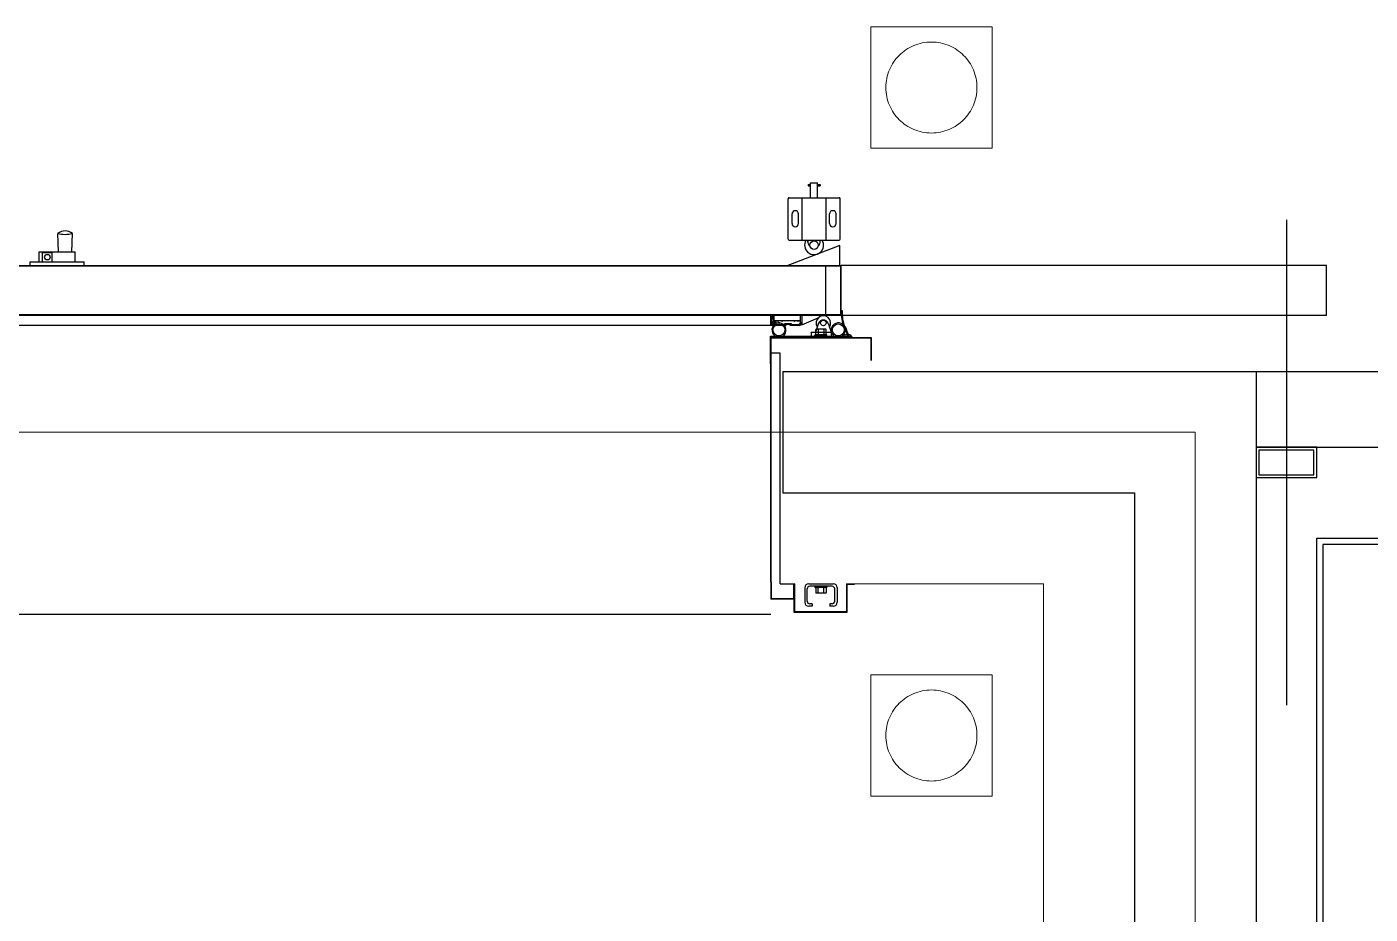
# Model space of a CAD drawing. Header units: millimetres. Extents: x 8456 to 190005487, y 619 to 455456909.
# Drawn here: x 203666.8 to 204007.5, y 156622.1 to 156847.3 of the extents above; entities that cross this region are included whole.
import ezdxf

# ---------------------------------------------------------------- set-up
doc = ezdxf.new("R2010")
doc.units = ezdxf.units.MM
doc.header["$LTSCALE"] = 400
doc.header["$MEASUREMENT"] = 0
for name, pattern in [('CEN', [62, 60, -1, 0, -1]), ('XR-평면도$0$CEN', [62, 60, -1, 0, -1]), ('XR-평면도$0$DIVIDE', [1.25, 0.5, -0.25, 0, -0.25, 0, -0.25]), ('XR-평면도$0$HID', [2, 1.1, -0.9])]:
    doc.linetypes.add(name, pattern=pattern)
doc.layers.get('0').update_dxf_attribs({"linetype": 'CONTINUOUS'})
for name, color, linetype in [('CEN', 1, 'CEN'), ('석고보드', 4, 'CONTINUOUS'), ('저온단열', 160, 'CONTINUOUS'), ('판넬', 4, 'CONTINUOUS')]:
    doc.layers.add(name, color=color, linetype=linetype)
for name, color, linetype, lineweight in [('XR-평면도$0$A-CNTL', 1, 'XR-평면도$0$CEN', 15), ('XR-평면도$0$A-DWXM-DOOR', 4, 'CONTINUOUS', 25), ('XR-평면도$0$A-FFXM-FURN1', 8, 'XR-평면도$0$HID', 18), ('XR-평면도$0$A-WAXM-BLOC', 3, 'CONTINUOUS', 25), ('XR-평면도$0$A-XXXX-INSL2', 8, 'CONTINUOUS', 18)]:
    doc.layers.add(name, color=color, linetype=linetype, lineweight=lineweight)

# ---------------------------------------------------------------- blocks, each defined once
blk = doc.blocks.new('A$C2DB436D3')
at = {"layer": 'CEN', "color": 8}
blk.add_line((17724.54, 18654.55, 2515.73), (17724.54, 18478.55, 2515.73), dxfattribs=at)
at = {"layer": 'XR-평면도$0$A-CNTL', "color": 8}
for q in [(16723.54, 18577.55, 2515.73), (17691.54, 17785.55, 2515.73)]:
    blk.add_line((17691.54, 18577.55, 2515.73), q, dxfattribs=at)
at = {"layer": 'XR-평면도$0$A-DWXM-DOOR', "color": 8}
for p, q in [((17551.21, 18667.39, 2515.73), (17552.11, 18667.39, 2515.73)), ((17551.21, 18667.39, 2515.73), (17551.21, 18666.84, 2515.73)), ((17551.21, 18666.84, 2515.73), (17552.11, 18666.84, 2515.73)), ((17552.11, 18662.56, 2515.73), (17552.11, 18667.99, 2515.73)), ((17552.11, 18667.99, 2515.73), (17554.65, 18667.99, 2515.73)), ((17554.65, 18662.56, 2515.73), (17554.65, 18667.99, 2515.73)), ((17554.65, 18667.39, 2515.73), (17555.55, 18667.39, 2515.73)), ((17554.65, 18666.84, 2515.73), (17555.55, 18666.84, 2515.73)), ((17555.55, 18667.39, 2515.73), (17555.55, 18666.84, 2515.73)), ((17543.96, 18648.76, 2515.73), (17543.96, 18662.2, 2515.73)), ((17544.32, 18662.56, 2515.73), (17562.44, 18662.56, 2515.73)), ((17549.03, 18648.76, 2515.73), (17549.03, 18662.56, 2515.73)), ((17557.73, 18648.76, 2515.73), (17557.73, 18662.56, 2515.73)), ((17562.8, 18648.76, 2515.73), (17562.8, 18662.2, 2515.73)), ((17545.41, 18653.23, 2515.73), (17545.41, 18656.67, 2515.73)), ((17547.76, 18653.23, 2515.73), (17547.76, 18656.67, 2515.73)), ((17558.99, 18653.23, 2515.73), (17558.99, 18656.67, 2515.73)), ((17561.35, 18653.23, 2515.73), (17561.35, 18656.67, 2515.73)), ((17279.54, 18642.91, 2515.73), (17279.36, 18649.61, 2515.73)), ((17284.43, 18642.91, 2515.73), (17284.61, 18649.61, 2515.73)), ((17543.96, 18647.53, 2515.73), (17543.96, 18648.76, 2515.73)), ((17549.03, 18647.16, 2515.73), (17549.03, 18648.76, 2515.73)), ((17557.73, 18647.16, 2515.73), (17557.73, 18648.76, 2515.73)), ((17562.8, 18647.53, 2515.73), (17562.8, 18648.76, 2515.73)), ((17562.7, 18645.26, 2515.73), (17543.86, 18638.02, 2515.73)), ((17544.32, 18647.16, 2515.73), (17562.44, 18647.16, 2515.73)), ((17551.12, 18646.49, 2515.73), (17551.12, 18647.16, 2515.73)), ((17555.64, 18646.49, 2515.73), (17555.64, 18647.16, 2515.73)), ((17562.7, 18638.02, 2515.73), (17562.7, 18645.26, 2515.73)), ((17269.3, 18638.02, 2515.73), (17269.3, 18639.29, 2515.73)), ((17269.3, 18639.29, 2515.73), (17288.86, 18639.29, 2515.73)), ((17272.56, 18642.91, 2515.73), (17285.6, 18642.91, 2515.73)), ((17272.56, 18639.29, 2515.73), (17272.56, 18642.91, 2515.73)), ((17273.83, 18639.29, 2515.73), (17273.83, 18642.73, 2515.73)), ((17273.83, 18642.73, 2515.73), (17277.27, 18642.73, 2515.73)), ((17277.27, 18639.29, 2515.73), (17277.27, 18642.73, 2515.73)), ((17285.6, 18639.29, 2515.73), (17285.6, 18642.91, 2515.73)), ((17288.86, 18638.02, 2515.73), (17288.86, 18639.29, 2515.73)), ((17207.57, 18638.02, 2515.73), (17563.24, 18638.02, 2515.73)), ((17207.72, 18637.87, 2515.73), (17563.24, 18637.87, 2515.73)), ((17334.8, 18637.87, 2515.73), (17334.8, 18637.7, 2515.73)), ((17557.66, 18620.05, 2515.73), (17557.66, 18637.87, 2515.73)), ((17563.09, 18620.05, 2515.73), (17563.09, 18638.02, 2515.73)), ((17563.24, 18619.9, 2515.73), (17563.24, 18638.02, 2515.73)), ((17739.06, 18638.02, 2515.73), (17563.24, 18638.02, 2515.73)), ((17739.06, 18619.9, 2515.73), (17739.06, 18638.02, 2515.73)), ((17563.09, 18620.05, 2515.73), (17241.74, 18620.05, 2515.73)), ((17563.24, 18619.9, 2515.73), (17241.74, 18619.9, 2515.73)), ((17537.68, 18616.19, 2515.73), (17537.68, 18619.86, 2515.73)), ((17537.68, 18619.86, 2515.73), (17538.71, 18619.86, 2515.73)), ((17538.43, 18619.5, 2515.73), (17537.99, 18619.5, 2515.73)), ((17537.99, 18619.5, 2515.73), (17537.99, 18616.55, 2515.73)), ((17538.03, 18616.59, 2515.73), (17538.03, 18619.49, 2515.73)), ((17538.03, 18619.49, 2515.73), (17538.39, 18619.49, 2515.73)), ((17538.39, 18619.49, 2515.73), (17538.39, 18618.59, 2515.73)), ((17538.43, 18619.3, 2515.73), (17538.43, 18619.5, 2515.73)), ((17538.71, 18619.86, 2515.73), (17538.71, 18619.3, 2515.73)), ((17538.93, 18618.04, 2515.73), (17538.93, 18619.9, 2515.73)), ((17548.53, 18617.5, 2515.73), (17548.53, 18619.9, 2515.73)), ((17548.9, 18619.9, 2515.73), (17548.9, 18617.14, 2515.73)), ((17563.25, 18621.72, 2515.73), (17563.59, 18621.72, 2515.73)), ((17563.59, 18621.72, 2515.73), (17563.59, 18619.9, 2515.73)), ((17739.06, 18619.9, 2515.73), (17563.61, 18619.9, 2515.73)), ((17279.54, 18616.27, 2515.73), (17215.72, 18616.28, 2515.73)), ((17537.68, 18616.26, 2515.73), (17279.54, 18616.27, 2515.73)), ((17538.9, 18616.19, 2515.73), (17537.68, 18616.19, 2515.73)), ((17537.99, 18616.55, 2515.73), (17538.43, 18616.55, 2515.73)), ((17538.39, 18616.59, 2515.73), (17538.03, 18616.59, 2515.73)), ((17539.12, 18617.68, 2515.73), (17538.39, 18617.68, 2515.73)), ((17538.39, 18617.68, 2515.73), (17538.39, 18616.59, 2515.73)), ((17538.71, 18619.3, 2515.73), (17538.43, 18619.3, 2515.73)), ((17538.49, 18617.24, 2515.73), (17538.43, 18616.55, 2515.73)), ((17538.49, 18617.24, 2515.73), (17538.85, 18617.24, 2515.73)), ((17538.85, 18617.24, 2515.73), (17538.9, 18616.55, 2515.73)), ((17538.9, 18616.19, 2515.73), (17538.9, 18616.55, 2515.73)), ((17538.93, 18618.05, 2515.73), (17548.53, 18618.05, 2515.73)), ((17538.93, 18618.04, 2515.73), (17539.48, 18618.04, 2515.73)), ((17539.12, 18616.23, 2515.73), (17539.12, 18617.68, 2515.73)), ((17543.1, 18616.23, 2515.73), (17539.12, 18616.23, 2515.73)), ((17539.48, 18618.04, 2515.73), (17539.48, 18616.59, 2515.73)), ((17539.48, 18616.59, 2515.73), (17542.74, 18616.59, 2515.73)), ((17542.74, 18616.96, 2515.73), (17545.09, 18616.96, 2515.73)), ((17542.74, 18616.59, 2515.73), (17542.74, 18616.96, 2515.73)), ((17544.73, 18616.59, 2515.73), (17543.1, 18616.59, 2515.73)), ((17543.1, 18616.59, 2515.73), (17543.1, 18616.23, 2515.73)), ((17544.73, 18616.23, 2515.73), (17544.73, 18616.59, 2515.73)), ((17547.99, 18616.23, 2515.73), (17544.73, 18616.23, 2515.73)), ((17545.09, 18616.96, 2515.73), (17545.09, 18616.59, 2515.73)), ((17545.09, 18616.59, 2515.73), (17547.63, 18616.59, 2515.73)), ((17548.9, 18616.42, 2515.73), (17554.92, 18618.98, 2515.73)), ((17548.9, 18617.14, 2515.73), (17548.9, 18616.42, 2515.73)), ((17555.02, 18617.1, 2515.73), (17553.93, 18613.85, 2515.73)), ((17553.98, 18612.86, 2515.73), (17553.98, 18614.67, 2515.73)), ((17557.6, 18614.85, 2515.73), (17554.16, 18614.85, 2515.73)), ((17554.89, 18614.67, 2515.73), (17554.89, 18612.86, 2515.73)), ((17556.88, 18614.67, 2515.73), (17556.88, 18612.86, 2515.73)), ((17557.78, 18612.86, 2515.73), (17557.78, 18614.67, 2515.73)), ((17558.46, 18617.1, 2515.73), (17559.55, 18613.85, 2515.73)), ((17537.54, 18612.41, 2515.73), (17539.29, 18612.41, 2515.73)), ((17537.54, 18611.81, 2515.73), (17537.54, 18612.41, 2515.73)), ((17537.54, 18602.44, 2515.73), (17537.54, 18611.81, 2515.73)), ((17537.68, 18611.81, 2515.73), (17537.68, 18612.26, 2515.73)), ((17537.68, 18612.26, 2515.73), (17539.5, 18612.26, 2515.73)), ((17537.68, 18612.21, 2515.73), (17545.11, 18612.21, 2515.73)), ((17537.68, 18612.15, 2515.73), (17545.11, 18612.15, 2515.73)), ((17537.68, 18612.1, 2515.73), (17545.11, 18612.1, 2515.73)), ((17537.68, 18612.04, 2515.73), (17545.11, 18612.04, 2515.73)), ((17537.68, 18611.99, 2515.73), (17545.11, 18611.99, 2515.73)), ((17537.68, 18611.93, 2515.73), (17545.11, 18611.93, 2515.73)), ((17537.68, 18611.88, 2515.73), (17545.11, 18611.88, 2515.73)), ((17537.68, 18611.83, 2515.73), (17545.11, 18611.83, 2515.73)), ((17537.68, 18523.24, 2515.73), (17537.68, 18611.81, 2515.73)), ((17545.11, 18611.81, 2515.73), (17537.68, 18611.81, 2515.73)), ((17574.2, 18611.81, 2515.73), (17537.68, 18611.81, 2515.73)), ((17537.83, 18523.24, 2515.73), (17537.83, 18611.66, 2515.73)), ((17574.06, 18611.66, 2515.73), (17537.83, 18611.66, 2515.73)), ((17539.29, 18612.41, 2515.73), (17539.29, 18612.26, 2515.73)), ((17541.85, 18612.26, 2515.73), (17545.11, 18612.26, 2515.73)), ((17541.88, 18612.26, 2515.73), (17560.94, 18612.26, 2515.73)), ((17542.4, 18612.41, 2515.73), (17560.4, 18612.41, 2515.73)), ((17542.4, 18612.41, 2515.73), (17542.4, 18612.26, 2515.73)), ((17545.11, 18612.26, 2515.73), (17545.11, 18611.81, 2515.73)), ((17552.3, 18613.85, 2515.73), (17559.55, 18613.85, 2515.73)), ((17552.3, 18613.85, 2515.73), (17552.3, 18612.41, 2515.73)), ((17553.71, 18612.41, 2515.73), (17553.71, 18612.68, 2515.73)), ((17558.06, 18612.59, 2515.73), (17553.71, 18612.59, 2515.73)), ((17557.87, 18612.86, 2515.73), (17553.89, 18612.86, 2515.73)), ((17564.36, 18612.27, 2515.73), (17557.72, 18612.26, 2515.73)), ((17560.98, 18612.26, 2515.73), (17557.72, 18612.26, 2515.73)), ((17557.72, 18612.26, 2515.73), (17557.72, 18611.81, 2515.73)), ((17564.37, 18612.22, 2515.73), (17557.72, 18612.2, 2515.73)), ((17564.37, 18612.16, 2515.73), (17557.72, 18612.15, 2515.73)), ((17564.37, 18612.11, 2515.73), (17557.72, 18612.1, 2515.73)), ((17564.37, 18612.05, 2515.73), (17557.72, 18612.04, 2515.73)), ((17564.37, 18612, 2515.73), (17557.72, 18611.99, 2515.73)), ((17564.37, 18611.95, 2515.73), (17557.72, 18611.93, 2515.73)), ((17564.37, 18611.89, 2515.73), (17557.72, 18611.88, 2515.73)), ((17565.14, 18611.84, 2515.73), (17557.72, 18611.82, 2515.73)), ((17558.06, 18612.41, 2515.73), (17558.06, 18612.68, 2515.73)), ((17559.55, 18613.85, 2515.73), (17559.55, 18612.41, 2515.73)), ((17560.4, 18612.41, 2515.73), (17560.4, 18612.26, 2515.73)), ((17565.14, 18612.26, 2515.73), (17563.33, 18612.26, 2515.73)), ((17564.49, 18612.84, 2515.73), (17563.47, 18612.27, 2515.73)), ((17564.36, 18612.27, 2515.73), (17563.47, 18612.27, 2515.73)), ((17565.14, 18612, 2515.73), (17564.36, 18612, 2515.73)), ((17565.14, 18611.94, 2515.73), (17564.36, 18611.95, 2515.73)), ((17565.14, 18611.89, 2515.73), (17564.36, 18611.89, 2515.73)), ((17565.69, 18612.27, 2515.73), (17564.36, 18612.27, 2515.73)), ((17565.69, 18612.27, 2515.73), (17564.36, 18612.27, 2515.73)), ((17565.14, 18612.22, 2515.73), (17564.36, 18612.22, 2515.73)), ((17565.14, 18612.16, 2515.73), (17564.36, 18612.16, 2515.73)), ((17565.14, 18612.11, 2515.73), (17564.36, 18612.11, 2515.73)), ((17565.14, 18612.05, 2515.73), (17564.36, 18612.05, 2515.73)), ((17565.53, 18612.84, 2515.73), (17564.49, 18612.84, 2515.73)), ((17565.14, 18612.26, 2515.73), (17565.14, 18611.81, 2515.73)), ((17565.8, 18611.8, 2515.73), (17566.09, 18611.94, 2515.73)), ((17566.47, 18612.84, 2515.73), (17565.86, 18612.84, 2515.73)), ((17566.58, 18612.27, 2515.73), (17566.02, 18612.27, 2515.73)), ((17566.58, 18612.27, 2515.73), (17566.02, 18612.27, 2515.73)), ((17566.47, 18612.84, 2515.73), (17567.15, 18611.82, 2515.73)), ((17566.58, 18612.27, 2515.73), (17566.58, 18611.81, 2515.73)), ((17574.06, 18603.51, 2515.73), (17574.06, 18611.66, 2515.73)), ((17574.2, 18603.51, 2515.73), (17574.2, 18611.81, 2515.73)), ((17541.09, 18606.23, 2515.73), (17537.83, 18606.23, 2515.73)), ((17541.09, 18522.55, 2515.73), (17541.09, 18606.23, 2515.73)), ((17537.54, 18602.44, 2515.73), (17537.68, 18602.44, 2515.73)), ((17541.09, 18522.55, 2515.73), (17541.09, 18603.51, 2515.73)), ((17537.68, 18523.24, 2515.73), (17537.68, 18516.97, 2515.73)), ((17537.83, 18523.24, 2515.73), (17537.83, 18517.12, 2515.73)), ((17541.09, 18522.55, 2515.73), (17546.4, 18522.55, 2515.73)), ((17543.51, 18522.37, 2515.73), (17543.51, 18522.55, 2515.73)), ((17546.22, 18522.37, 2515.73), (17543.51, 18522.37, 2515.73)), ((17545.98, 18522.37, 2515.73), (17545.98, 18517.12, 2515.73)), ((17546.12, 18522.37, 2515.73), (17546.12, 18516.97, 2515.73)), ((17546.22, 18512.17, 2515.73), (17546.22, 18522.37, 2515.73)), ((17546.4, 18512.17, 2515.73), (17546.4, 18522.55, 2515.73)), ((17551.44, 18522.55, 2515.73), (17560.32, 18522.55, 2515.73)), ((17565.12, 18522.55, 2515.73), (17565.12, 18512.17, 2515.73)), ((17565.12, 18522.55, 2515.73), (17568.02, 18522.55, 2515.73)), ((17565.3, 18522.37, 2515.73), (17568.02, 18522.37, 2515.73)), ((17565.3, 18522.37, 2515.73), (17565.3, 18512.17, 2515.73)), ((17568.02, 18522.55, 2515.73), (17568.02, 18522.37, 2515.73)), ((17545.98, 18517.12, 2515.73), (17537.83, 18517.12, 2515.73)), ((17550, 18521.1, 2515.73), (17550, 18515.85, 2515.73)), ((17550.9, 18516.21, 2515.73), (17550.9, 18520.74, 2515.73)), ((17559.96, 18521.65, 2515.73), (17551.81, 18521.65, 2515.73)), ((17553.71, 18521.65, 2515.73), (17553.71, 18521.37, 2515.73)), ((17558.06, 18521.47, 2515.73), (17553.71, 18521.47, 2515.73)), ((17557.87, 18521.19, 2515.73), (17553.89, 18521.19, 2515.73)), ((17553.98, 18521.19, 2515.73), (17553.98, 18519.38, 2515.73)), ((17557.6, 18519.2, 2515.73), (17554.16, 18519.2, 2515.73)), ((17554.89, 18519.38, 2515.73), (17554.89, 18521.19, 2515.73)), ((17556.88, 18519.38, 2515.73), (17556.88, 18521.19, 2515.73)), ((17557.78, 18521.19, 2515.73), (17557.78, 18519.38, 2515.73)), ((17558.06, 18521.65, 2515.73), (17558.06, 18521.37, 2515.73)), ((17560.86, 18516.21, 2515.73), (17560.86, 18520.74, 2515.73)), ((17561.77, 18521.1, 2515.73), (17561.77, 18515.85, 2515.73)), ((17546.12, 18516.97, 2515.73), (17537.68, 18516.97, 2515.73)), ((17565.12, 18512.36, 2515.73), (17546.4, 18512.36, 2515.73)), ((17552.71, 18514.4, 2515.73), (17551.44, 18514.4, 2515.73)), ((17552.71, 18515.31, 2515.73), (17551.81, 18515.31, 2515.73)), ((17552.71, 18515.31, 2515.73), (17552.71, 18514.4, 2515.73)), ((17559.96, 18515.31, 2515.73), (17559.05, 18515.31, 2515.73)), ((17559.05, 18515.31, 2515.73), (17559.05, 18514.4, 2515.73)), ((17560.32, 18514.4, 2515.73), (17559.05, 18514.4, 2515.73)), ((17565.3, 18512.17, 2515.73), (17546.22, 18512.17, 2515.73))]:
    blk.add_line(p, q, dxfattribs=at)
at = {"layer": 'XR-평면도$0$A-DWXM-DOOR', "color": 8, "linetype": 'XR-평면도$0$DIVIDE', "ltscale": 50}
blk.add_line((16877.25, 18511.55, 2515.73), (17537.68, 18511.55, 2515.73), dxfattribs=at)
at = {"layer": 'XR-평면도$0$A-DWXM-DOOR', "color": 8}
for centre, radius in [((17553.38, 18645.37, 2515.73), 1.54), ((17275.55, 18641.01, 2515.73), 0.996), ((17540.67, 18614.62, 2515.73), 2.17), ((17540.42, 18617.87, 2515.73), 0.181), ((17541.83, 18617.87, 2515.73), 0.181), ((17546.27, 18617.87, 2515.73), 0.181), ((17547.68, 18617.87, 2515.73), 0.181), ((17556.76, 18617.11, 2515.73), 0.996), ((17562.16, 18614.62, 2515.73), 2.17)]:
    blk.add_circle(centre, radius, dxfattribs=at)
for centre, radius, start, end in [((17544.32, 18662.2, 2515.73), 0.362, 90, 180), ((17562.44, 18662.2, 2515.73), 0.362, 0, 90), ((17546.59, 18656.67, 2515.73), 1.18, 0, 180), ((17560.17, 18656.67, 2515.73), 1.18, 0, 180), ((17281.98, 18646.25, 2515.73), 4.26, 51.9488, 128.0512), ((17281.98, 18660.05, 2515.73), 10.77, 255.8746, 284.1066), ((17546.59, 18653.23, 2515.73), 1.18, 180, 0), ((17560.17, 18653.23, 2515.73), 1.18, 180, 0), ((17544.32, 18647.53, 2515.73), 0.362, 180, 270), ((17553.38, 18645.37, 2515.73), 3.44, 148.6378, 31.3622), ((17553.43, 18646.7, 2515.73), 2.32, 174.8057, 228.8504), ((17553.33, 18646.7, 2515.73), 2.32, 311.1496, 5.1943), ((17562.44, 18647.53, 2515.73), 0.362, 270, 0), ((17556.76, 18617.11, 2515.73), 2.63, 326.1765, 212.4534), ((17574.25, 18620.2, 2515.73), 10.99, 181.5556, 211.0939), ((17574.25, 18620.15, 2515.73), 10.65, 181.345, 210.6329), ((17540.67, 18614.62, 2515.73), 2.54, 7.4362, 190.1103), ((17538.93, 18618.59, 2515.73), 0.543, 180, 270), ((17540.69, 18614.5, 2515.73), 2.54, 298.0607, 10.1103), ((17547.63, 18617.5, 2515.73), 0.906, 270, 0), ((17547.99, 18617.14, 2515.73), 0.906, 270, 0), ((17554.16, 18614.67, 2515.73), 0.181, 90, 180), ((17554.7, 18614.67, 2515.73), 0.181, 0, 90), ((17555.07, 18614.67, 2515.73), 0.181, 90, 180), ((17556.74, 18616.29, 2515.73), 1.9, 25.4276, 154.6711), ((17556.7, 18614.67, 2515.73), 0.181, 0, 90), ((17557.06, 18614.67, 2515.73), 0.181, 90, 180), ((17557.6, 18614.67, 2515.73), 0.181, 0, 90), ((17562.14, 18614.5, 2515.73), 2.54, 169.8897, 241.9393), ((17562.16, 18614.62, 2515.73), 2.54, 349.8897, 172.5638), ((17555.78, 18609.82, 2515.73), 10.21, 11.2544, 27.4548), ((17555.85, 18609.84, 2515.73), 10.46, 11.5419, 27.8548), ((17540.69, 18614.5, 2515.73), 2.54, 187.4362, 241.9393), ((17553.89, 18612.68, 2515.73), 0.181, 90, 180), ((17554.16, 18613.04, 2515.73), 0.181, 180, 270), ((17554.7, 18613.04, 2515.73), 0.181, 270, 0), ((17555.07, 18613.04, 2515.73), 0.181, 180, 270), ((17556.7, 18613.04, 2515.73), 0.181, 270, 0), ((17557.06, 18613.04, 2515.73), 0.181, 180, 270), ((17557.6, 18613.04, 2515.73), 0.181, 270, 0), ((17557.87, 18612.68, 2515.73), 0.181, 0, 90), ((17562.14, 18614.5, 2515.73), 2.54, 298.0607, 352.5638), ((17551.44, 18521.1, 2515.73), 1.45, 90, 180), ((17560.32, 18521.1, 2515.73), 1.45, 0, 90), ((17551.81, 18520.74, 2515.73), 0.906, 90, 180), ((17553.89, 18521.37, 2515.73), 0.181, 180, 270), ((17554.16, 18521.01, 2515.73), 0.181, 90, 180), ((17554.16, 18519.38, 2515.73), 0.181, 180, 270), ((17554.7, 18521.01, 2515.73), 0.181, 0, 90), ((17554.7, 18519.38, 2515.73), 0.181, 270, 0), ((17555.07, 18521.01, 2515.73), 0.181, 90, 180), ((17555.07, 18519.38, 2515.73), 0.181, 180, 270), ((17556.7, 18521.01, 2515.73), 0.181, 0, 90), ((17556.7, 18519.38, 2515.73), 0.181, 270, 0), ((17557.06, 18521.01, 2515.73), 0.181, 90, 180), ((17557.06, 18519.38, 2515.73), 0.181, 180, 270), ((17557.6, 18521.01, 2515.73), 0.181, 0, 90), ((17557.6, 18519.38, 2515.73), 0.181, 270, 0), ((17557.87, 18521.37, 2515.73), 0.181, 270, 0), ((17559.96, 18520.74, 2515.73), 0.906, 0, 90), ((17551.44, 18515.85, 2515.73), 1.45, 180, 270), ((17551.81, 18516.21, 2515.73), 0.906, 180, 270), ((17559.96, 18516.21, 2515.73), 0.906, 270, 0), ((17560.32, 18515.85, 2515.73), 1.45, 270, 0)]:
    blk.add_arc(centre, radius, start, end, dxfattribs=at)
at = {"layer": 'XR-평면도$0$A-FFXM-FURN1', "color": 8}
for p, q in [((17573.91, 18680.51, 2515.73), (17573.91, 18724.51, 2515.73)), ((17573.91, 18724.51, 2515.73), (17617.91, 18724.51, 2515.73)), ((17617.91, 18724.51, 2515.73), (17617.91, 18680.51, 2515.73)), ((17617.91, 18680.51, 2515.73), (17573.91, 18680.51, 2515.73)), ((17573.91, 18445.55, 2515.73), (17573.91, 18489.55, 2515.73)), ((17573.91, 18489.55, 2515.73), (17617.91, 18489.55, 2515.73)), ((17617.91, 18489.55, 2515.73), (17617.91, 18445.55, 2515.73)), ((17617.91, 18445.55, 2515.73), (17573.91, 18445.55, 2515.73))]:
    blk.add_line(p, q, dxfattribs=at)
for centre in [(17595.91, 18702.51, 2515.73), (17595.91, 18467.55, 2515.73)]:
    blk.add_circle(centre, 16.5, dxfattribs=at)
at = {"layer": 'XR-평면도$0$A-WAXM-BLOC', "color": 8}
for p, q in [((17542.08, 18599.55, 2515.73), (17542.08, 18555.55, 2515.73)), ((17542.08, 18599.55, 2515.73), (17713.54, 18599.55, 2515.73)), ((17713.54, 18599.55, 2515.73), (17713.54, 17763.55, 2515.73)), ((17542.08, 18555.55, 2515.73), (17669.54, 18555.55, 2515.73)), ((17669.54, 18555.55, 2515.73), (17669.54, 17807.55, 2515.73))]:
    blk.add_line(p, q, dxfattribs=at)
at = {"layer": 'XR-평면도$0$A-XXXX-INSL2', "color": 8}
for p, q in [((17568.02, 18522.55, 2515.73), (17636.54, 18522.55, 2515.73)), ((17636.54, 18522.55, 2515.73), (17636.54, 17840.55, 2515.73))]:
    blk.add_line(p, q, dxfattribs=at)
at = {"layer": '석고보드', "color": 8}
for p, q in [((18910.34, 18536.85, 2515.73), (17737.74, 18536.85, 2515.73)), ((17737.74, 18536.85, 2515.73), (17737.74, 17739.35, 2515.73))]:
    blk.add_line(p, q, dxfattribs=at)
at = {"layer": '저온단열', "color": 8}
for p, q in [((17735.54, 17741.55, 2515.73), (17735.54, 18539.05, 2515.73)), ((17735.54, 18539.05, 2515.73), (18912.54, 18539.05, 2515.73))]:
    blk.add_line(p, q, dxfattribs=at)
at = {"layer": '판넬', "color": 8}
for p, q in [((17713.54, 18599.55, 2515.73), (18945.54, 18599.55, 2515.73)), ((17713.54, 18572.05, 2515.73), (18945.54, 18572.05, 2515.73))]:
    blk.add_line(p, q, dxfattribs=at)
at = {"layer": '판넬', "color": 8, "elevation": 2515.73}
for points in [[(17713.54, 18561.05), (17735.54, 18561.05), (17735.54, 18572.05), (17713.54, 18572.05)], [(17714.53, 18562.04), (17734.55, 18562.04), (17734.55, 18571.06), (17714.53, 18571.06)]]:
    blk.add_lwpolyline(points, close=True, dxfattribs=at)

msp = doc.modelspace()

# ---------------------------------------------------------------- block references
at = {"xscale": 0.7, "yscale": 0.7, "zscale": 0.7}
msp.add_blockref('A$C2DB436D3', (191579.09, 143740.16, -160.09), dxfattribs=at)

doc.saveas('drawing.dxf')
